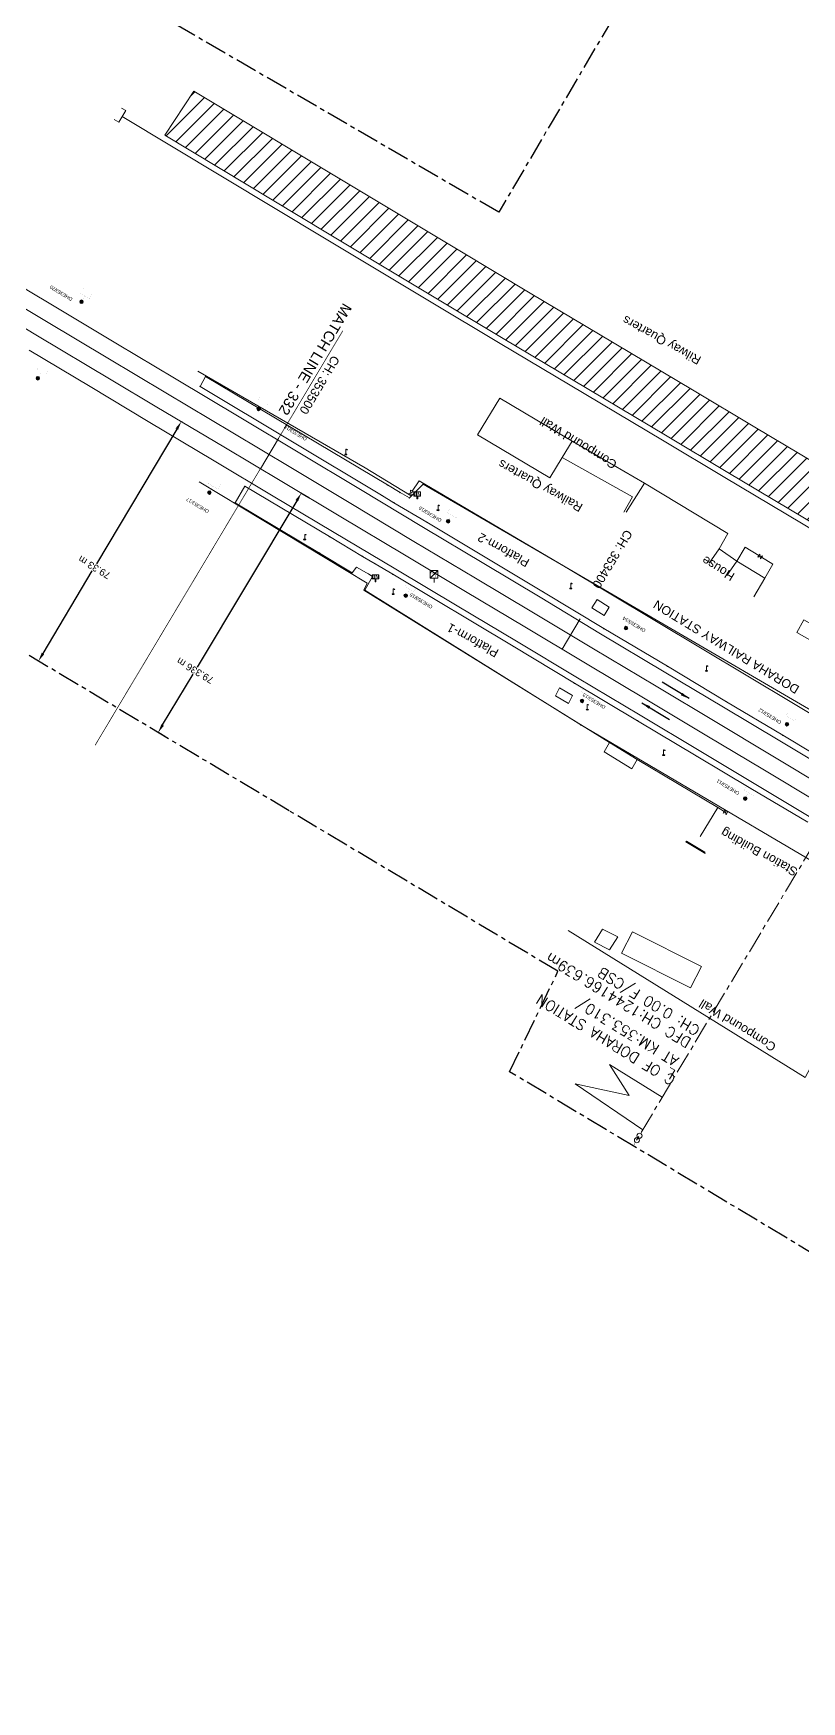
# Model space of a CAD drawing. Header units: metres. Extents: x 593168 to 611286, y 3401475 to 3412398.
# Drawn here: x 599635.8 to 599854.4, y 3408094.8 to 3408569.5 of the extents above; entities that cross this region are included whole.
import ezdxf
from ezdxf.enums import TextEntityAlignment as Align

# ---------------------------------------------------------------- set-up
doc = ezdxf.new("R2010")
doc.units = ezdxf.units.M
doc.header["$MEASUREMENT"] = 0
doc.linetypes.add('CENTER', pattern=[2, 1.25, -0.25, 0.25, -0.25])
doc.linetypes.add('PHANTOM2', pattern=[1.25, 0.625, -0.125, 0.125, -0.125, 0.125, -0.125])
doc.layers.get('Defpoints').update_dxf_attribs({"lineweight": 0})
for name, color, linetype, lineweight in [('Compound Wall', 251, 'Continuous', 0), ('DFCC BOUNDARY', 6, 'CENTER', 0), ('Existing IR Chainage', 7, 'Continuous', 0), ('Existing IR Track', 143, 'Continuous', 0), ('Gate', 251, 'Continuous', 0), ('Govt buliding', 251, 'Continuous', 0), ('Grill', 251, 'Continuous', 0), ('IR PROP. DETAILS', 190, 'Continuous', 0), ('Lamp_Post', 251, 'Continuous', 0), ('Name Board', 251, 'Continuous', 0), ('OHE MAST', 8, 'Continuous', 0), ('OHE MAST TEXT', 8, 'Continuous', 0), ('Platform', 7, 'Continuous', 0), ('PROPOSED DFCC TOE LINE', 24, 'Continuous', 0), ('Residential Building Pucca', 251, 'Continuous', 0), ('Residential Building Semipucca', 251, 'Continuous', 0), ('Retaining Wall', 251, 'Continuous', 0), ('Shed', 251, 'Continuous', 0), ('SRJ CH. in Station', 7, 'Continuous', 0), ('Text1', 251, 'Continuous', 0), ('Village Name', 7, 'Continuous', 0), ('WL', 7, 'Continuous', 0)]:
    doc.layers.add(name, color=color, linetype=linetype, lineweight=lineweight)
doc.layers.add('Existing Railway Boundary', color=7, linetype='CENTER')
doc.layers.add('MATCH LINE', color=7, linetype='Continuous')
doc.styles.add('CUT-FILL', font='cut-fill.shx', dxfattribs={"height": 2})
doc.styles.add('NB', font='swissbo.ttf', dxfattribs={"height": 1.5})
doc.styles.add('ROMANT', font='romant__.ttf')
doc.styles.get("Standard").update_dxf_attribs({"font": 'arial.ttf'})
doc.styles.add('Style-Arial', font='arial.ttf')
doc.styles.add('Vill txt', font='arial.ttf', dxfattribs={"height": 3})
doc.dimstyles.new('ISO-25', dxfattribs={"dimtxt": 2.5, "dimasz": 2.5, "dimexe": 1.25, "dimexo": 0.625, "dimtad": 1, "dimtxsty": 'Standard', "dimcen": 2.5, "dimadec": 0, "dimazin": 0, "dimtfac": 1, "dimtmove": 0, "dimatfit": 3, "dimfxl": 1, "dimarcsym": 0})
doc.dimstyles.get("Standard").update_dxf_attribs({"dimtxt": 0.18, "dimasz": 0.18, "dimexe": 0.18, "dimexo": 0.0625, "dimgap": 0.09, "dimtad": 0, "dimtih": 1, "dimtoh": 1, "dimdec": 4, "dimzin": 0, "dimdsep": 46, "dimtxsty": 'Standard', "dimcen": 0.09, "dimadec": 0, "dimazin": 0, "dimtfac": 1, "dimtdec": 4, "dimtofl": 0, "dimtmove": 0, "dimatfit": 3, "dimfxl": 1, "dimtolj": 1, "dimtzin": 0, "dimarcsym": 0})

# ---------------------------------------------------------------- blocks, each defined once
blk = doc.blocks.new('GT')
at = {"layer": 'Gate'}
for p, q in [((-0.5, -0.5), (-0.5, 0.5)), ((-0.5, 0.5), (0.5, -0.5)), ((0.5, 0.5), (0.5, -0.5))]:
    blk.add_line(p, q, dxfattribs=at)
blk.add_lwpolyline([(0.5, 0.5), (-0.5, -0.5)], dxfattribs=at)
blk = doc.blocks.new('LP')
for points in [[(0, 0), (0, 1.5)], [(0.25, 1.35), (0.44, 1.35)]]:
    blk.add_lwpolyline(points)
for centre, radius, start, end in [((0.07, 0.99), 0.519, 57.6425, 97.3165), ((0.34, 1.33), 0.094, 11.7012, 168.0476)]:
    blk.add_arc(centre, radius, start, end)
at = {"extrusion": (0, 0, -1)}
blk.add_ellipse((0, 0.01), major_axis=(0.308, 0), ratio=0.400495, dxfattribs=at)
blk.add_ellipse((0.35, 1.36), major_axis=(0.0017, 0.0438), ratio=0.461056, start_param=1.74022, end_param=4.575836)
blk = doc.blocks.new('NB')
for p, q in [((-0.98, 0.82), (-0.98, 1.98)), ((-0.98, 1.98), (0.98, 1.98)), ((-0.98, 0.82), (0.98, 0.82)), ((-0.13, 0.82), (-0.13, 0)), ((-0.13, 0), (0.13, 0)), ((0.13, 0.82), (0.13, 0)), ((0.98, 1.98), (0.98, 0.82))]:
    blk.add_line(p, q)
at = {"style": 'NB', "width": 1.025371}
blk.add_text('NB', height=0.988, rotation=180, dxfattribs=at).set_placement((0, 1.39), align=Align.MIDDLE)
blk = doc.blocks.new('WL')
at = {"layer": 'WL'}
for p, q in [((1.07, 3.42), (-1.06, 3.42)), ((-1.06, 3.42), (-1.06, 1.29)), ((-1.06, 1.29), (1.07, 1.29)), ((0, 1.29), (0, 0)), ((1.07, 1.29), (1.07, 3.42))]:
    blk.add_line(p, q, dxfattribs=at)
blk.add_lwpolyline([(-1.06, 1.29), (1.07, 3.42)], dxfattribs=at)
at = {"layer": 'WL', "style": 'CUT-FILL'}
for s, p in [('W', (-0.08, 3.25)), ('L', (0.61, 2.26))]:
    blk.add_text(s, height=0.739, rotation=180, dxfattribs=at).set_placement(p)
blk = doc.blocks.new('OHE MAST')
h = blk.add_hatch(color=253)
h.dxf.hatch_style = 1
edge = h.paths.add_edge_path()
edge.add_arc((0, 0), 0.514, 0, 360)
at = {"color": 253, "const_width": 0.01}
for points in [[(-1.03, -1.71), (0, 0)], [(-3.09, -2.23), (-2.32, -0.94), (0.26, -2.49), (-0.52, -3.77)]]:
    blk.add_lwpolyline(points, dxfattribs=at)
at = {"color": 253}
blk.add_circle((0, 0), 0.514, dxfattribs=at)
blk = doc.blocks.new('*D70')
at = {"layer": 'Defpoints', "color": 0, "linetype": 'ByBlock', "ltscale": 5, "transparency": 16777216}
for p in [(599711.98, 3408438.65), (599714.29, 3408437.27), (599673.57, 3408369.18)]:
    blk.add_point(p, dxfattribs=at)
at = {"layer": 'DFCC BOUNDARY', "color": 0, "linetype": 'ByBlock', "lineweight": -2, "ltscale": 5, "transparency": 16777216}
for p, q in [((599710.7, 3408436.5), (599682.38, 3408389.15)), ((599714.18, 3408437.33), (599711.87, 3408438.71)), ((599672.54, 3408372.71), (599681.2, 3408387.18)), ((599673.46, 3408369.24), (599671.15, 3408370.62))]:
    blk.add_line(p, q, dxfattribs=at)
at = {"layer": 'DFCC BOUNDARY', "color": 0, "linetype": 'ByBlock', "ltscale": 5, "transparency": 16777216}
for points in [[(599710.34, 3408436.72), (599711.05, 3408436.29), (599711.98, 3408438.65)], [(599672.19, 3408372.92), (599672.9, 3408372.49), (599671.26, 3408370.56)]]:
    blk.add_solid(points, dxfattribs=at)
at = {"layer": 'DFCC BOUNDARY', "color": 0, "linetype": 'ByBlock', "ltscale": 5, "transparency": 16777216, "insert": (599681.79, 3408388.16), "char_height": 2, "attachment_point": 5, "rotation": 149, "style": 'Style-Arial'}
blk.add_mtext('\\A1;79.336 m', dxfattribs=at)
blk = doc.blocks.new('TerminatorOpen_0.5')
at = {"color": 0, "linetype": 'ByBlock', "lineweight": -2}
for q in [(-1, 0.25), (-1, 0), (-1, -0.25)]:
    blk.add_line((0, 0), q, dxfattribs=at)
blk = doc.blocks.new('*D71')
at = {"layer": 'Defpoints', "color": 0, "linetype": 'ByBlock', "ltscale": 5, "transparency": 16777216}
for p in [(599677.84, 3408459.04), (599678.41, 3408458.7), (599637.79, 3408390.56)]:
    blk.add_point(p, dxfattribs=at)
at = {"layer": 'DFCC BOUNDARY', "color": 0, "linetype": 'ByBlock', "lineweight": -2, "ltscale": 5, "transparency": 16777216}
for p, q in [((599678.3, 3408458.76), (599677.73, 3408459.1)), ((599676.56, 3408456.89), (599653.7, 3408418.54)), ((599638.5, 3408393.04), (599652.52, 3408416.57)), ((599637.68, 3408390.62), (599637.11, 3408390.96))]:
    blk.add_line(p, q, dxfattribs=at)
at = {"layer": 'DFCC BOUNDARY', "color": 0, "linetype": 'ByBlock', "ltscale": 5, "transparency": 16777216}
for points in [[(599676.2, 3408457.1), (599676.92, 3408456.68), (599677.84, 3408459.04)], [(599638.14, 3408393.26), (599638.85, 3408392.83), (599637.22, 3408390.9)]]:
    blk.add_solid(points, dxfattribs=at)
at = {"layer": 'DFCC BOUNDARY', "color": 0, "linetype": 'ByBlock', "ltscale": 5, "transparency": 16777216, "insert": (599653.11, 3408417.56), "char_height": 2, "attachment_point": 5, "rotation": 149, "style": 'Style-Arial'}
blk.add_mtext('\\A1;79.33 m', dxfattribs=at)

msp = doc.modelspace()

# ---------------------------------------------------------------- hatches: boundary and pattern name
at = {"layer": 'IR PROP. DETAILS'}
h = msp.add_hatch(dxfattribs=at)
h.set_pattern_fill('ANSI31', color=256, scale=25)
edge = h.paths.add_edge_path()
edge.add_line((600283.1188, 3408119.509), (600282.7052, 3408119.846))
edge.add_line((600282.7052, 3408119.846), (600271.594, 3408130.2063))
edge.add_line((600271.594, 3408130.2063), (600256.9941, 3408146.3629))
edge.add_line((600256.9941, 3408146.3629), (600245.9525, 3408160.7713))
edge.add_line((600245.9525, 3408160.7713), (600230.7289, 3408182.144))
edge.add_line((600230.7289, 3408182.144), (600216.7789, 3408199.2558))
edge.add_line((600216.7789, 3408199.2558), (600214.8371, 3408201.4091))
edge.add_line((600214.8371, 3408201.4091), (600196.6873, 3408218.495))
edge.add_line((600196.6873, 3408218.495), (600185.498, 3408227.3229))
edge.add_line((600185.498, 3408227.3229), (600162.924, 3408241.63))
edge.add_line((600162.924, 3408241.63), (600136.245, 3408257.5475))
edge.add_line((600136.245, 3408257.5475), (600118.1223, 3408268.3585))
edge.add_line((600118.1223, 3408268.3585), (600084.6377, 3408288.3555))
edge.add_line((600084.6377, 3408288.3555), (600077.132, 3408292.8484))
edge.add_arc((600526.5381, 3409043.6208), 875, 236.2714462, 239.0956137, ccw=False)
edge.add_line((600040.6865, 3408315.903), (599989.7502, 3408349.9099))
edge.add_arc((599503.8986, 3407622.1921), 875, 56.2714462, 59.5261399)
edge.add_line((599947.6506, 3408376.3202), (599940.3295, 3408380.6281))
edge.add_line((599940.3295, 3408380.6281), (599933.9632, 3408384.4526))
edge.add_line((599933.9632, 3408384.4526), (599910.2409, 3408398.6538))
edge.add_line((599910.2409, 3408398.6538), (599881.8606, 3408415.5852))
edge.add_line((599881.8606, 3408415.5852), (599859.5977, 3408428.886))
edge.add_line((599859.5977, 3408428.886), (599833.3643, 3408444.5643))
edge.add_line((599833.3643, 3408444.5643), (599815.5925, 3408455.1532))
edge.add_line((599815.5925, 3408455.1532), (599789.3909, 3408470.866))
edge.add_line((599789.3909, 3408470.866), (599769.4742, 3408482.7056))
edge.add_line((599769.4742, 3408482.7056), (599749.3559, 3408494.7496))
edge.add_line((599749.3559, 3408494.7496), (599719.4838, 3408512.6636))
edge.add_line((599719.4838, 3408512.6636), (599673.1641, 3408540.5174))
edge.add_line((599673.1641, 3408540.5174), (599681.4135, 3408553.0599))
edge.add_line((599681.4135, 3408553.0599), (599727.2245, 3408525.5444))
edge.add_line((599727.2245, 3408525.5444), (599757.0707, 3408507.6136))
edge.add_line((599757.0707, 3408507.6136), (599777.159, 3408495.5875))
edge.add_line((599777.159, 3408495.5875), (599797.0806, 3408483.745))
edge.add_line((599797.0806, 3408483.745), (599823.2887, 3408468.0283))
edge.add_line((599823.2887, 3408468.0283), (599841.0508, 3408457.4452))
edge.add_line((599841.0508, 3408457.4452), (599867.291, 3408441.7629))
edge.add_line((599867.291, 3408441.7629), (599889.5457, 3408428.467))
edge.add_line((599889.5457, 3408428.467), (599917.9358, 3408411.5297))
edge.add_line((599917.9358, 3408411.5297), (599941.6594, 3408397.3277))
edge.add_line((599941.6594, 3408397.3277), (599947.9367, 3408393.5561))
edge.add_line((599947.9367, 3408393.5561), (599955.2578, 3408389.2481))
edge.add_arc((599503.8986, 3407622.1921), 890, 56.2714462, 59.5261399, ccw=False)
edge.add_line((599998.079, 3408362.3851), (600049.0153, 3408328.3781))
edge.add_arc((600526.5381, 3409043.6208), 860, 236.2714462, 239.0956137)
edge.add_line((600084.8361, 3408305.7188), (600092.3352, 3408301.2299))
edge.add_line((600092.3352, 3408301.2299), (600125.8132, 3408281.2368))
edge.add_line((600125.8132, 3408281.2368), (600143.9297, 3408270.4294))
edge.add_line((600143.9297, 3408270.4294), (600170.7831, 3408254.4079))
edge.add_line((600170.7831, 3408254.4079), (600194.1815, 3408239.5784))
edge.add_line((600194.1815, 3408239.5784), (600206.4922, 3408229.8656))
edge.add_line((600206.4922, 3408229.8656), (600225.5656, 3408211.9104))
edge.add_line((600225.5656, 3408211.9104), (600228.1688, 3408209.0236))
edge.add_line((600228.1688, 3408209.0236), (600242.6633, 3408191.2438))
edge.add_line((600242.6633, 3408191.2438), (600258.018, 3408169.6872))
edge.add_line((600258.018, 3408169.6872), (600268.5306, 3408155.969))
edge.add_line((600268.5306, 3408155.969), (600282.2928, 3408140.7394))
edge.add_line((600282.2928, 3408140.7394), (600292.5685, 3408131.1582))
edge.add_line((600292.5685, 3408131.1582), (600293.371, 3408130.5043))
edge.add_line((600293.371, 3408130.5043), (600283.0945, 3408119.483))
h.paths.add_polyline_path([(599990.2872, 3408362.0014), (599859.2717, 3408440.7235), (599857.2732, 3408437.3973), (599988.2886, 3408358.6752)], flags=24)
at = {"layer": 'PROPOSED DFCC TOE LINE', "lineweight": 30}
h = msp.add_hatch(dxfattribs=at)
h.set_pattern_fill('ANSI31', color=256)
h.set_pattern_definition([(45, (0, 0), (-0.0883883476483, 0.0883883476483), [])])
h.paths.add_polyline_path([(599620.3989, 3408797.1611), (599458.9476, 3408521.7611), (599903.3831, 3408261.214), (600064.8343, 3408536.6139)], flags=9)
h.paths.add_polyline_path([(599610.1903, 3408800.1806), (599448.7391, 3408524.7806), (599893.1746, 3408264.2335), (600054.6258, 3408539.6334)], flags=9)
h.paths.add_polyline_path([(599605.1005, 3408803.1645), (599443.6492, 3408527.7645), (599888.0847, 3408267.2174), (600049.536, 3408542.6173)], flags=9)
h.paths.add_polyline_path([(599606.0567, 3408805.569), (599444.6055, 3408530.1691), (599889.041, 3408269.6219), (600050.4922, 3408545.0219)], flags=9)
h.paths.add_polyline_path([(599611.8012, 3408782.4954), (599450.35, 3408507.0955), (599894.7855, 3408246.5483), (600056.2367, 3408521.9483)], flags=9)
h.paths.add_polyline_path([(599606.7114, 3408785.4793), (599445.2601, 3408510.0794), (599889.6956, 3408249.5322), (600051.1469, 3408524.9322)], flags=9)
h.paths.add_polyline_path([(599601.6216, 3408788.4632), (599440.1703, 3408513.0632), (599884.6058, 3408252.5161), (600046.057, 3408527.916)], flags=9)
h.paths.add_polyline_path([(599597.4591, 3408790.9034), (599436.0079, 3408515.5034), (599880.4433, 3408254.9563), (600041.8946, 3408530.3563)], flags=9)
h.paths.add_polyline_path([(599605.4988, 3408763.9026), (599444.0475, 3408488.5027), (599888.483, 3408227.9555), (600049.9343, 3408503.3555)], flags=9)
h.paths.add_polyline_path([(599951, 3408557.2869), (599691.3153, 3408114.3226), (600135.7508, 3407853.7754), (600395.4354, 3408296.7398)], flags=9)
h.paths.add_polyline_path([(599614.5942, 3408796.7912), (599453.1429, 3408521.3912), (599897.5784, 3408260.8441), (600059.0297, 3408536.244)], flags=9)
h.paths.add_polyline_path([(599609.5044, 3408799.7751), (599448.0531, 3408524.3751), (599892.4886, 3408263.828), (600053.9398, 3408539.2279)], flags=9)
h.paths.add_polyline_path([(599619.684, 3408793.8073), (599458.2328, 3408518.4074), (599902.6683, 3408257.8602), (600064.1195, 3408533.2602)], flags=9)
h.paths.add_polyline_path([(599886.258, 3408431.716), (599873.7889, 3408438.6151), (599871.4074, 3408434.311), (599883.8765, 3408427.4119)], flags=24)
h.paths.add_polyline_path([(599796.1593, 3408480.4383), (599771.2889, 3408494.199), (599768.9075, 3408489.8949), (599793.7778, 3408476.1342)], flags=24)
h.paths.add_polyline_path([(599848.8429, 3408450.8946), (599823.9725, 3408464.6553), (599821.5911, 3408460.3512), (599846.4614, 3408446.5905)], flags=24)
h.paths.add_polyline_path([(599990.2872, 3408362.0014), (599859.2717, 3408440.7235), (599857.2732, 3408437.3973), (599988.2886, 3408358.6752)], flags=24)
h.paths.add_polyline_path([(600198.2471, 3408229.8148), (600189.95, 3408234.8002), (600189.1505, 3408233.4697), (600197.4477, 3408228.4843)], flags=24)
h.paths.add_polyline_path([(600225.3699, 3408204.8721), (600216.7401, 3408210.0575), (600215.9406, 3408208.727), (600224.5705, 3408203.5417)], flags=24)
h.paths.add_polyline_path([(600286.6458, 3408124.4082), (600279.9445, 3408128.4347), (600279.1446, 3408127.1033), (600285.8458, 3408123.0768)], flags=24)
h.paths.add_polyline_path([(600251.815, 3408231.4437), (600231.7204, 3408200.4954), (600239.5806, 3408195.3918), (600259.6752, 3408226.3401)], flags=24)
h.paths.add_polyline_path([(600031.8358, 3408370.6356), (600013.8622, 3408340.5554), (600021.9071, 3408335.7483), (600039.8807, 3408365.8285)], flags=24)
h.paths.add_polyline_path([(600236.0563, 3408240.6662), (600216.974, 3408211.2769), (600224.8342, 3408206.1733), (600243.9165, 3408235.5626)], flags=24)
h.paths.add_polyline_path([(600008.4547, 3408352.7362), (600010.6532, 3408352.7362), (600010.6532, 3408353.5118), (600008.4547, 3408353.5118)], flags=24)

# ---------------------------------------------------------------- linework, layer by layer
at = {"layer": 'Compound Wall'}
for points in [[(599786.2379, 3408448.7709, 260.6187), (599789.0547, 3408453.4423, 258.4794), (599809.6311, 3408441.5013, 259.9519), (599804.4261, 3408433.2676, 259.2581)], [(599809.6311, 3408441.5013, 259.9519), (599833.3955, 3408427.1498, 260.2628), (599830.8978, 3408422.845, 262.1653)], [(599835.9658, 3408419.3225, 261.7434), (599838.2777, 3408423.2983, 259.877), (599842.1867, 3408420.8988, 260.5727)], [(599842.9611, 3408420.4194, 260.5687), (599846.149, 3408418.4291, 260.2718), (599843.8629, 3408414.5096, 261.5994)], [(599825.5049, 3408340.9634, 261.9583), (599830.4717, 3408349.2089, 262.0973)], [(599830.4708, 3408349.2093, 262.0963), (599832.3028, 3408348.0551, 262.4012)], [(599862.4441, 3408284.0519, 258.1425), (599862.0021, 3408284.2414, 259.791), (599856.9245, 3408275.2454, 259.586), (599855.3782, 3408272.359, 259.5071), (599787.9714, 3408314.2626, 258.3084)]]:
    msp.add_polyline3d(points, dxfattribs=at)
at = {"layer": 'Existing IR Chainage', "color": 7, "linetype": 'Continuous', "lineweight": 13, "flags": 128}
for points in [[(599705.4707, 3408454.1916), (599700.341, 3408445.6076)], [(599791.312, 3408402.8844), (599786.1773, 3408394.3033)]]:
    msp.add_lwpolyline(points, dxfattribs=at)
at = {"layer": 'Existing IR Track', "flags": 128}
for points in [[(599864.2703, 3408358.5453), (599848.1574, 3408368.1928), (599832.0945, 3408377.8038), (599815.2685, 3408387.8645), (599797.1726, 3408398.6684), (599779.9573, 3408409.0446), (599763.9529, 3408418.6291), (599746.7899, 3408428.903), (599728.3971, 3408439.9781), (599711.6102, 3408450.0311), (599694.8242, 3408460.0785), (599675.9091, 3408471.3822), (599659.6814, 3408481.0884), (599642.1912, 3408491.5622), (599624.0845, 3408502.2807)], [(599861.6303, 3408354.54), (599845.6542, 3408364.1132), (599829.7223, 3408373.6615), (599812.9638, 3408383.7206), (599795.1325, 3408394.4058), (599777.6283, 3408404.891), (599761.5565, 3408414.4824), (599744.04, 3408424.9541), (599725.6163, 3408435.9988), (599708.9694, 3408445.9748), (599692.4859, 3408455.8426), (599673.4292, 3408467.2529), (599656.9633, 3408477.1015), (599639.5278, 3408487.5411), (599621.5529, 3408498.2775)], [(599859.2809, 3408350.5411), (599843.3055, 3408360.1072), (599827.3511, 3408369.6529), (599810.8116, 3408379.5593), (599792.8268, 3408390.3244), (599775.6004, 3408400.6322), (599758.734, 3408410.7111), (599741.3882, 3408421.0734), (599723.2221, 3408431.9273), (599706.4353, 3408441.9657), (599689.9449, 3408451.8201), (599670.926, 3408463.1581), (599657.8892, 3408470.9373), (599636.9148, 3408483.4769), (599618.7707, 3408494.3239)], [(599857.0011, 3408346.413), (599840.8286, 3408356.0919), (599825.1725, 3408365.4715), (599808.424, 3408375.4895), (599790.6027, 3408386.1336), (599773.2182, 3408396.529), (599756.3822, 3408406.5684), (599738.9142, 3408417.0223), (599720.8995, 3408427.762), (599704.0274, 3408437.8014), (599687.1919, 3408447.8463), (599668.3966, 3408459.0797), (599651.8966, 3408469.004), (599634.5941, 3408479.3377)]]:
    msp.add_lwpolyline(points, dxfattribs=at)
at = {"layer": 'Existing Railway Boundary', "ltscale": 5}
for points in [[(600068.3432, 3408361.2078), (600130.6112, 3408459.8878), (599836.1292, 3408634.1143), (599768.1577, 3408518.5779), (599661.815, 3408580.4349), (599612.2027, 3408612.2329), (599553.6452, 3408693.0476), (599543.655, 3408685.9527), (599543.655, 3408683.2921), (599530.154, 3408666.7376), (599508.5547, 3408629.4251), (598272.8019, 3409311.3517), (598226.2603, 3409339.3887), (598151.2488, 3409384.2728), (597917.699, 3409525.8316), (597735.9935, 3409630.0193), (597672.2472, 3409669.316)], [(599936.2222, 3408204.7154), (599918.8408, 3408185.4773), (599771.2804, 3408274.0123), (599785.0232, 3408302.5983), (599708.5849, 3408348.2622), (599593.7586, 3408416.8589), (599615.059, 3408451.9179), (599554.734, 3408488.0427), (599482.8847, 3408531.0687), (599453.6679, 3408548.5649), (599424.7618, 3408565.8749)]]:
    msp.add_lwpolyline(points, dxfattribs=at)
at = {"layer": 'Govt buliding'}
msp.add_polyline3d([(599795.3911, 3408310.9223, 258.4454), (599797.722, 3408314.5754, 258.9652), (599802.0162, 3408312.4294, 258.6013), (599799.6687, 3408308.7501, 258.6013)], close=True, dxfattribs=at)
at = {"layer": 'Grill'}
for points in [[(599682.5734, 3408473.3577, 260.5378), (599730.1815, 3408445.836, 260.4848), (599742.8268, 3408438.1998, 260.8357)], [(599682.9122, 3408441.8635, 260.4788), (599730.7554, 3408413.0138, 262.2053), (599729.8133, 3408411.0751, 262.3102), (599799.6624, 3408367.7254, 262.9291)], [(599743.5253, 3408439.2744, 260.8927), (599745.5493, 3408442.1909, 262.2693), (599787.0962, 3408417.6919, 260.9846), (599887.5274, 3408359.0525, 261.8234)], [(599807.5575, 3408362.8458, 263.219), (599830.4717, 3408349.2089, 262.0973)]]:
    msp.add_polyline3d(points, dxfattribs=at)
at = {"layer": 'IR PROP. DETAILS'}
for points in [[(599859.5977, 3408428.886), (599833.3643, 3408444.5643), (599815.5925, 3408455.1532), (599789.3909, 3408470.866), (599769.4742, 3408482.7056), (599749.3559, 3408494.7496), (599719.4838, 3408512.6636), (599673.1641, 3408540.5174), (599681.4135, 3408553.0599), (599727.2245, 3408525.5444), (599757.0707, 3408507.6136), (599777.159, 3408495.5875), (599797.0806, 3408483.745), (599823.2887, 3408468.0283), (599841.0508, 3408457.4452), (599867.291, 3408441.7629)], [(599660.879, 3408548.2174), (599662.0633, 3408547.5079), (599660.0914, 3408544.2167), (599658.7517, 3408545.0194)], [(599661.0631, 3408545.8385), (599718.6366, 3408511.2497)], [(599953.8819, 3408370.6117), (599933.1033, 3408383.014), (599909.3811, 3408397.2151), (599881.0019, 3408414.1459), (599858.7381, 3408427.4473), (599832.5054, 3408443.1251), (599814.7325, 3408453.7146), (599788.5317, 3408469.4269), (599768.6156, 3408481.2662), (599748.4939, 3408493.3123), (599718.6366, 3408511.2497)]]:
    msp.add_lwpolyline(points, dxfattribs=at)
at = {"layer": 'MATCH LINE', "linetype": 'PHANTOM2', "ltscale": 15, "const_width": 0.2}
msp.add_lwpolyline([(599723.8114, 3408484.8832), (599653.3391, 3408366.9541)], dxfattribs=at)
at = {"layer": 'Platform'}
for points in [[(599865.2432, 3408359.9842, 261.0536), (599849.0082, 3408369.7595, 261.0826), (599832.9645, 3408379.3167, 261.0956), (599816.1698, 3408389.389, 261.1016), (599798.0619, 3408400.1509, 261.1106), (599780.8704, 3408410.5009, 261.1286), (599747.7206, 3408430.3685, 261.1436), (599738.3585, 3408435.9179, 261.0416), (599734.8427, 3408438.064, 260.5508), (599683.2083, 3408469.017, 260.5797), (599684.7485, 3408471.8882, 260.7397), (599736.4783, 3408441.0134, 260.5168), (599740.0853, 3408438.8513, 260.9686), (599742.7628, 3408437.3349, 260.8957), (599746.6505, 3408441.257, 260.6817), (599787.0962, 3408417.6919, 260.9846), (599956.0444, 3408316.5455, 260.9296)], [(599856.1019, 3408345.0004, 260.9466), (599839.9244, 3408354.6032, 260.9836), (599824.3736, 3408363.9103, 261.0126), (599807.6674, 3408373.9131, 261.0426), (599789.7163, 3408384.592, 261.0316), (599772.3229, 3408395.0863, 261.0616), (599738.008, 3408415.6004, 261.0526), (599732.9766, 3408418.5621, 260.9146), (599729.4417, 3408420.6696, 260.4958), (599720.0097, 3408426.3185, 260.7547), (599695.9718, 3408440.6247, 260.7558), (599693.1356, 3408435.939, 260.7878), (599717.1735, 3408421.6328, 260.7867), (599726.4902, 3408415.9974, 260.7457), (599727.6558, 3408417.5842, 260.6317), (599731.1777, 3408415.656, 260.9276), (599732.245, 3408414.9311, 260.8977), (599730.0927, 3408411.0654, 260.8277), (599791.5214, 3408372.7064, 261.0526)], [(599791.5214, 3408372.7064, 261.0526), (600027.1784, 3408233.9117, 260.6147), (600030.5868, 3408236.4578, 260.7167), (600032.695, 3408235.2338, 260.6967), (600036.5866, 3408232.842, 260.2958), (600126.6597, 3408177.5963, 260.0759)]]:
    msp.add_polyline3d(points, dxfattribs=at)
for p in [(599683.208, 3408469.017, 260.58), (599684.748, 3408471.888, 260.74), (599695.972, 3408440.625, 260.756), (599736.478, 3408441.013, 260.517), (599746.65, 3408441.257, 260.682), (599693.136, 3408435.939, 260.788), (599734.843, 3408438.064, 260.551), (599738.358, 3408435.918, 261.042), (599740.085, 3408438.851, 260.969), (599742.763, 3408437.335, 260.896), (599747.721, 3408430.368, 261.144), (599720.01, 3408426.319, 260.755), (599717.173, 3408421.633, 260.787), (599729.442, 3408420.67, 260.496), (599726.49, 3408415.997, 260.746), (599727.656, 3408417.584, 260.632), (599731.178, 3408415.656, 260.928), (599732.977, 3408418.562, 260.915), (599738.008, 3408415.6, 261.053), (599787.096, 3408417.691, 260.985), (599730.093, 3408411.065, 260.828), (599732.245, 3408414.931, 260.898), (599780.87, 3408410.501, 261.129), (599798.062, 3408400.151, 261.111), (599772.323, 3408395.086, 261.062), (599816.17, 3408389.389, 261.102), (599789.716, 3408384.592, 261.032), (599832.965, 3408379.317, 261.096), (599807.667, 3408373.913, 261.043), (599791.521, 3408372.706, 261.053), (599849.008, 3408369.76, 261.083), (599824.374, 3408363.91, 261.013), (599839.924, 3408354.603, 260.984)]:
    msp.add_point(p, dxfattribs=at)
at = {"layer": 'Residential Building Pucca'}
for points in [[(599782.7356, 3408443.015, 258.6153), (599762.1457, 3408455.2959, 257.9735), (599768.4649, 3408465.7232, 257.8375), (599789.0547, 3408453.4423, 258.4794)], [(599782.7356, 3408443.015, 258.6153), (599786.2379, 3408448.7709, 260.6187), (599806.2282, 3408437.5795, 260.0249), (599803.7865, 3408433.2179, 260.0249)], [(599828.0449, 3408418.7405, 262.1653), (599830.8978, 3408422.845, 262.1653), (599835.9658, 3408419.3225, 261.7434), (599833.113, 3408415.218, 261.7434)], [(599840.7166, 3408409.187, 261.6414), (599843.8629, 3408414.5096, 261.5994), (599835.9658, 3408419.3225, 261.7434)]]:
    msp.add_polyline3d(points, dxfattribs=at)
at = {"layer": 'Residential Building Semipucca'}
for points in [[(599854.9872, 3408402.6228, 261.9014), (599860.8427, 3408399.3301, 260.1589), (599858.8302, 3408395.7382, 260.1529), (599852.9746, 3408399.0309, 261.8954)], [(599798.18, 3408365.093, 263.236), (599799.6624, 3408367.7254, 262.9291), (599807.5575, 3408362.8458, 263.219), (599806.0675, 3408360.1999, 263.219)]]:
    msp.add_polyline3d(points, close=True, dxfattribs=at)
at = {"layer": 'Retaining Wall'}
msp.add_polyline3d([(599821.3963, 3408339.469, 259.1182), (599821.5827, 3408339.6624, 259.1302), (599826.7852, 3408336.5012, 261.3915), (599826.9051, 3408336.145, 261.4075), (599826.6416, 3408336.2934, 261.3925)], close=True, dxfattribs=at)
at = {"layer": 'Shed'}
for points in [[(599799.6061, 3408406.2014, 260.9096), (599798.147, 3408403.8285, 261.0246), (599794.6834, 3408406.0489, 261.0436), (599796.1438, 3408408.4238, 261.0436)], [(599784.371, 3408381.0103, 260.8277), (599785.4659, 3408383.2646, 260.8617), (599789.165, 3408381.1058, 260.8447), (599788.07, 3408378.8512, 260.8447)], [(599803.1179, 3408307.7442, 258.4714), (599806.2344, 3408313.8277, 258.6663), (599825.8518, 3408303.9636, 258.3994), (599822.734, 3408297.8776, 258.3994)]]:
    msp.add_polyline3d(points, close=True, dxfattribs=at)
at = {"layer": 'SRJ CH. in Station', "color": 7, "linetype": 'CENTER', "lineweight": 15, "ltscale": 5}
msp.add_line((599904.3699, 3408416.4986), (599806.6834, 3408253.3634), dxfattribs=at)
at = {"layer": 'SRJ CH. in Station', "color": 7, "lineweight": 15}
msp.add_lwpolyline([(599809.1708, 3408257.5122), (599789.8853, 3408270.5879), (599805.2627, 3408267.2872), (599799.67, 3408276.0944), (599814.7117, 3408266.7704)], dxfattribs=at)
at = {"layer": 'SRJ CH. in Station', "color": 7}
for centre in [(599807.4779, 3408254.5375, 16.806), (599808.2229, 3408255.8147, 16.806)]:
    msp.add_circle(centre, 0.7165, dxfattribs=at)

# ---------------------------------------------------------------- block references
at = {"layer": 'Gate'}
for p, xscale, yscale, zscale, rotation in [((599743.1757, 3408438.734, 156.3202), 1.28720952749995, 0.999707826877251, 1.28720952749995, 57.31208259474287), ((599842.5739, 3408420.6591, 156.3202), 0.9107705916469413, 0.9997078268772506, 0.9107705916469413, 328.3120825936787), ((599832.7194, 3408347.8303, 156.3202), 0.9468584266905424, 0.9997078268772506, 0.9468584266905424, 331.3120826037151)]:
    msp.add_blockref('GT', p, dxfattribs=dict(at, xscale=xscale, yscale=yscale, zscale=zscale, rotation=rotation))
at = {"layer": 'Lamp_Post', "xscale": 0.9997078269552191, "yscale": 0.9997078269552191, "zscale": 0.9997078269552191}
for p in [(599724.662, 3408449.6483, 265.9462), (599750.908, 3408433.7768, 262.7791), (599712.9533, 3408425.4406, 263.7748), (599738.1302, 3408409.9093, 263.9518), (599788.6691, 3408411.5303, 264.1347), (599827.2873, 3408388.0671, 264.0917), (599793.3802, 3408377.0404, 263.3459), (599815.0907, 3408364.0986, 262.8711)]:
    msp.add_blockref('LP', p, dxfattribs=at)
at = {"layer": 'Name Board', "xscale": 0.9997078269552191, "yscale": 0.9997078269552191, "zscale": 0.9997078269552191}
for p in [(599744.9771, 3408437.037, 260.9676), (599733.0963, 3408413.4649, 260.8977)]:
    msp.add_blockref('NB', p, dxfattribs=at)
at = {"layer": 'OHE MAST', "rotation": 180}
for p in [(599649.4552, 3408493.1284), (599649.4552, 3408493.1284), (599637.0229, 3408471.3648), (599637.0229, 3408471.3648), (599699.849, 3408462.6149), (599699.849, 3408462.6149), (599685.8371, 3408438.8358), (599685.8371, 3408438.8358), (599753.7569, 3408430.6754), (599753.7569, 3408430.6754), (599741.7295, 3408409.5114), (599741.7295, 3408409.5114), (599804.3781, 3408400.2597), (599804.3781, 3408400.2597), (599791.8665, 3408379.5472), (599791.8665, 3408379.5472), (599850.195, 3408372.9026), (599850.195, 3408372.9026), (599838.3032, 3408351.7566), (599838.3032, 3408351.7566)]:
    msp.add_blockref('OHE MAST', p, dxfattribs=at)
at = {"layer": 'WL', "xscale": 0.9997078269552191, "yscale": 0.9997078269552191, "zscale": 0.9997078269552191}
msp.add_blockref('WL', (599749.7654, 3408413.2314, 261.3755), dxfattribs=at)

# ---------------------------------------------------------------- texts
at = {"layer": 'Existing IR Chainage', "color": 7, "lineweight": 0, "char_height": 2.5, "attachment_point": 6, "line_spacing_factor": 0.60036, "style": 'Style-Arial'}
for s, insert, rotation in [('CH: 353500', (599712.4098, 3408461.4563), 239.138229), ('CH: 353400', (599795.7316, 3408411.8934), 239.104876)]:
    msp.add_mtext(s, dxfattribs=dict(at, insert=insert, rotation=rotation))
at = {"layer": 'MATCH LINE', "linetype": 'Continuous'}
msp.add_text('MATCH LINE - 332', height=3, rotation=239.034667, dxfattribs=at).set_placement((599723.9723, 3408492.9885, 260.6282))
at = {"layer": 'OHE MAST TEXT'}
for s, p in [('OHE353/20', (599647.0404, 3408494.1326, 264.183)), ('OHE353/18', (599713.7157, 3408454.3578, 267.135)), ('OHE353/17', (599685.837, 3408433.7508, 264.235)), ('OHE353/16', (599752.0466, 3408431.224, 264.728)), ('OHE353/15', (599749.4677, 3408406.5735, 264.262)), ('OHE353/14', (599810.0841, 3408399.8672, 264.449)), ('OHE353/13', (599798.6958, 3408378.0524, 264.496)), ('OHE353/12', (599848.7118, 3408373.7742, 264.689)), ('OHE353/11', (599836.7684, 3408353.5679, 264.866))]:
    msp.add_text(s, height=1, rotation=149, dxfattribs=at).set_placement(p)
at = {"layer": 'SRJ CH. in Station', "color": 10, "insert": (599823.1855, 3408283.2313), "char_height": 3, "attachment_point": 7, "rotation": 148.41588, "line_spacing_factor": 0.6, "style": 'ROMANT'}
msp.add_mtext('DFC CH:1244166.639m', dxfattribs=at)
at = {"layer": 'SRJ CH. in Station', "color": 7, "char_height": 3, "attachment_point": 7, "rotation": 148.41588, "line_spacing_factor": 0.6, "style": 'ROMANT'}
for s, insert in [('CH: 0.00 F/CSB', (599826.2386, 3408287.4742)), ('C OF DORAHA STATION', (599818.7414, 3408272.5238)), ('AT KM:353.310/', (599820.1625, 3408278.7744)), ('L', (599818.7527, 3408274.1586))]:
    msp.add_mtext(s, dxfattribs=dict(at, insert=insert))
at = {"layer": 'Text1'}
for s, rotation, p in [('Rilway Quarters', 151.044359, (599826.0088, 3408477.2769, 156.3202)), ('Compound Wall', 148.408608, (599802.0733, 3408447.4941, 156.3202)), ('Railway Quarters', 151.044359, (599792.3349, 3408435.3815, 156.3202)), ('Platform-2', 151.044359, (599777.188, 3408419.6759, -104.8192)), ('House', 148.408608, (599835.5535, 3408415.646, 156.3202)), ('Platform-1', 151.044359, (599768.4225, 3408393.9815, 156.3202)), ('Station Building', 151.044359, (599853.4811, 3408331.6904, 263.3978)), ('Compound Wall', 148.315291, (599847.3434, 3408281.7378, 156.3202))]:
    msp.add_text(s, height=2.5, rotation=rotation, dxfattribs=at).set_placement(p)
at = {"layer": 'Village Name', "style": 'Vill txt'}
msp.add_text('DORAHA RAILWAY STATION', height=2.5, rotation=148.676336, dxfattribs=at).set_placement((599853.9519, 3408383.5486, 156.3202))

# ---------------------------------------------------------------- dimensions: what is measured, and where the dimension line sits
at = {"layer": 'DFCC BOUNDARY', "color": 7, "linetype": 'ByBlock', "ltscale": 5}
for base, p1, p2, angle, picture, middle in [((599677.8377, 3408459.0378), (599637.7859, 3408390.5572), (599678.4076, 3408458.698), 59.198943, '*D71', (599653.1081, 3408417.5552)), ((599711.9793, 3408438.6504), (599673.5706, 3408369.1796), (599714.2882, 3408437.2697), 59.120746, '*D70', (599681.7884, 3408388.1635))]:
    dim = msp.add_linear_dim(base=base, p1=p1, p2=p2, angle=angle, dimstyle='Standard', override={"dimtxt": 2, "dimasz": 2.5, "dimexe": 0.125, "dimexo": 0.125, "dimgap": 0.125, "dimtad": 1, "dimtih": 0, "dimtoh": 0, "dimdec": 3, "dimzin": 11, "dimpost": ' m', "dimtxsty": 'Style-Arial', "dimsah": 1, "dimadec": 4, "dimazin": 3, "dimtmove": 2, "dimatfit": 1, "dimldrblk": 'TerminatorOpen_0.5', "dimfrac": 2, "dimtzin": 11}, dxfattribs=at)
    dim.commit()
    dim.dimension.update_dxf_attribs({"geometry": picture, "text_midpoint": middle, "dimtype": 129, "text_rotation": 149})

# ---------------------------------------------------------------- leaders
at = {"layer": 'Existing IR Track', "color": 7, "lineweight": -3}
for points in [[(599822.3254, 3408380.1975), (599814.6439, 3408384.9125)], [(599808.889, 3408378.9921), (599816.7269, 3408374.2338)]]:
    msp.add_leader(points, dimstyle='ISO-25', override={"dimtxt": 3, "dimasz": 2.5, "dimtad": 0, "dimdec": 3, "dimzin": 2, "dimtdec": 3}, dxfattribs=at)

doc.saveas('drawing.dxf')
